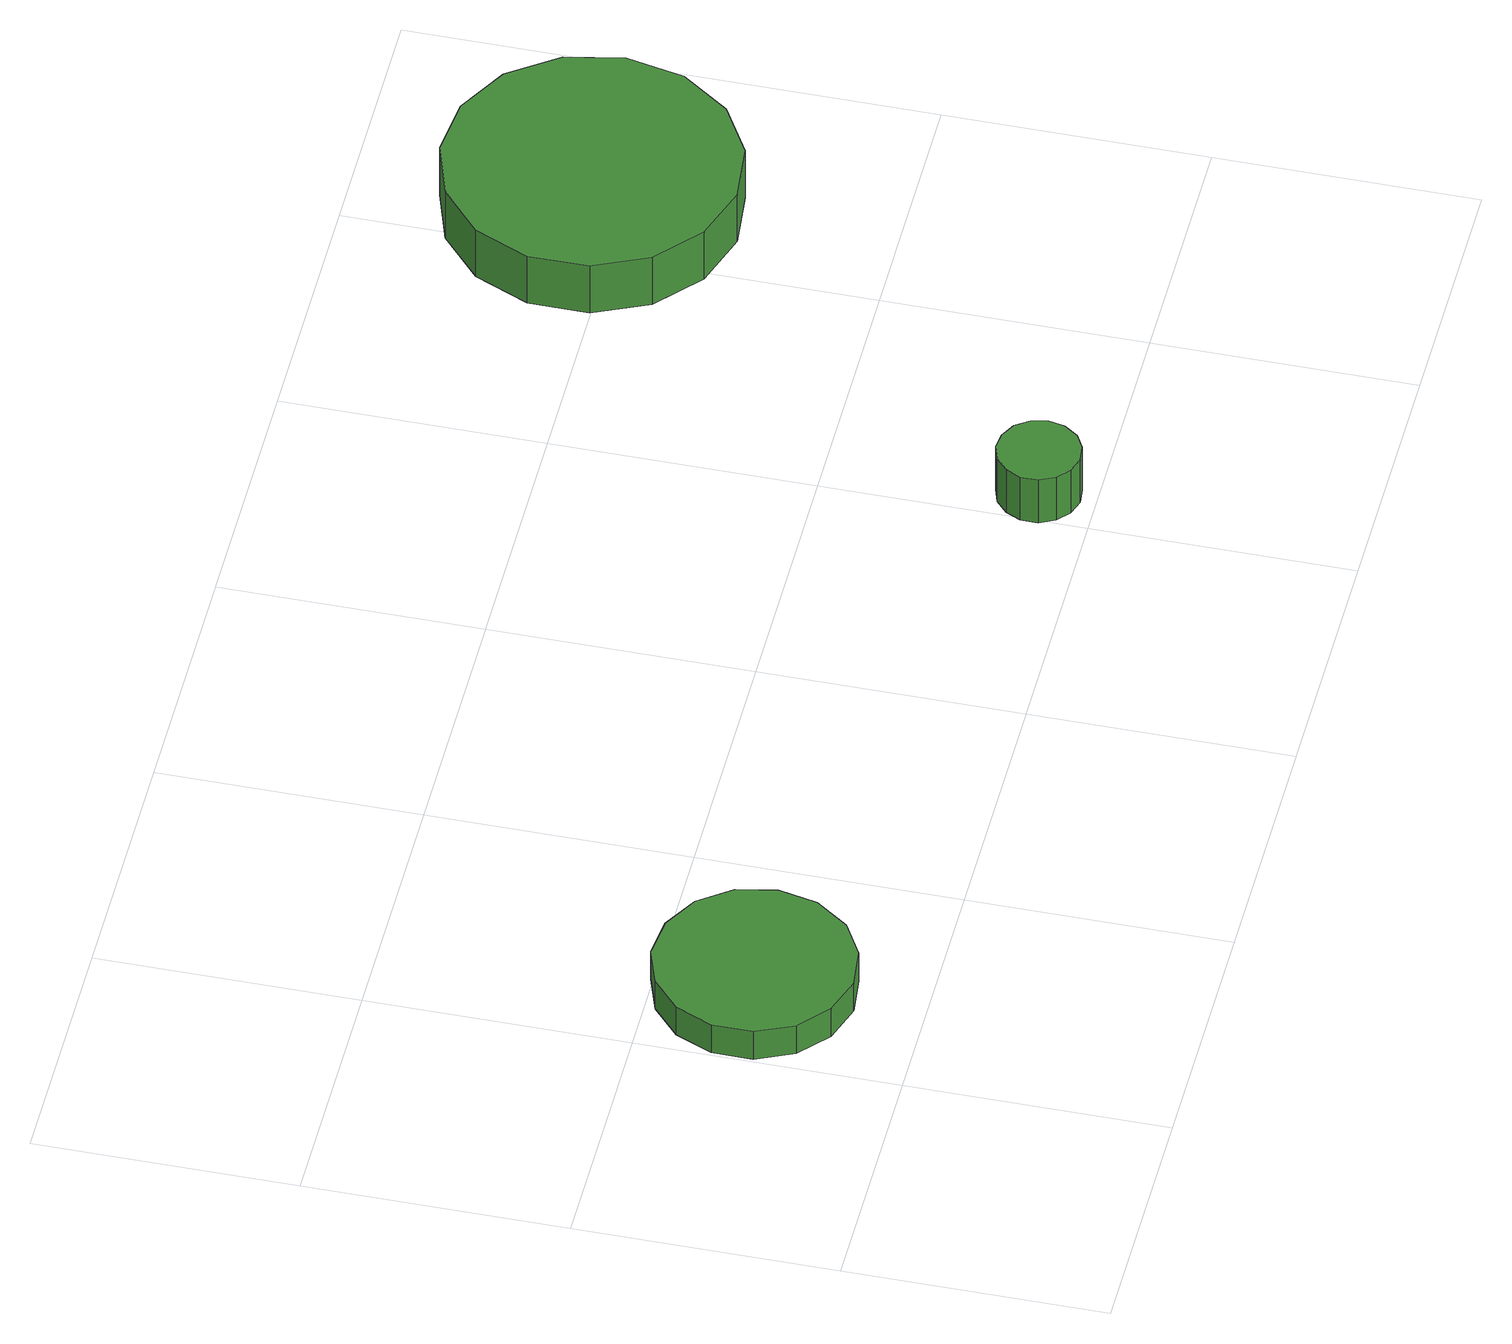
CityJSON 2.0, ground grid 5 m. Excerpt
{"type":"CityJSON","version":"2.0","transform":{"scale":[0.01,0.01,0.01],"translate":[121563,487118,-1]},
"CityObjects":{
"tree1":{"type":"SolitaryVegetationObject","attributes":{"function":"something"},"geometry":[{"type":"MultiSurface","lod":"1","boundaries":[[[0,1,2,3,4,5,6,7,8,9,10,11,12,13,14]],[[15,16,17,18,19,20,21,22,23,24,25,26,27,28,29]],[[0,29,28,1]],[[1,28,27,2]],[[2,27,26,3]],[[3,26,25,4]],[[4,25,24,5]],[[5,24,23,6]],[[6,23,22,7]],[[7,22,21,8]],[[8,21,20,9]],[[9,20,19,10]],[[10,19,18,11]],[[11,18,17,12]],[[12,17,16,13]],[[13,16,15,14]],[[14,15,29,0]]]}]},
"tree2":{"type":"SolitaryVegetationObject","attributes":{"function":"something"}},
"tree3":{"type":"SolitaryVegetationObject","attributes":{"function":"something"},"geometry":[{"type":"MultiSurface","lod":"1","boundaries":[[[30,31,32,33,34,35,36,37,38,39,40,41,42,43,44]],[[45,46,47,48,49,50,51,52,53,54,55,56,57,58,59]],[[30,59,58,31]],[[31,58,57,32]],[[32,57,56,33]],[[33,56,55,34]],[[34,55,54,35]],[[35,54,53,36]],[[36,53,52,37]],[[37,52,51,38]],[[38,51,50,39]],[[39,50,49,40]],[[40,49,48,41]],[[41,48,47,42]],[[42,47,46,43]],[[43,46,45,44]],[[44,45,59,30]]]}]},
"tree4":{"type":"SolitaryVegetationObject","attributes":{"function":"something"}},
"tree5":{"type":"SolitaryVegetationObject","attributes":{"function":"something"},"geometry":[{"type":"MultiSurface","lod":"1","boundaries":[[[60,61,62,63,64,65,66,67,68,69,70,71,72,73,74]],[[75,76,77,78,79,80,81,82,83,84,85,86,87,88,89]],[[60,89,88,61]],[[61,88,87,62]],[[62,87,86,63]],[[63,86,85,64]],[[64,85,84,65]],[[65,84,83,66]],[[66,83,82,67]],[[67,82,81,68]],[[68,81,80,69]],[[69,80,79,70]],[[70,79,78,71]],[[71,78,77,72]],[[72,77,76,73]],[[73,76,75,74]],[[74,75,89,60]]]}]},
"tree6":{"type":"SolitaryVegetationObject","attributes":{"function":"something"}},
"tree7":{"type":"SolitaryVegetationObject","attributes":{"function":"something"}}
},
"vertices":[
[380,317,129],[364,394,129],[318,457,129],[250,496,129],[172,505,129],[98,480,129],[40,428,129],[8,356,129],[8,278,129],[40,206,129],[98,154,129],[172,130,129],[250,138,129],[318,177,129],[364,241,129],[364,241,60],[318,177,60],[250,138,60],[172,130,60],[98,154,60],[40,206,60],[8,278,60],[8,356,60],[40,428,60],[98,480,60],[172,505,60],[250,496,60],[318,457,60],[364,394,60],[380,317,60],
[1652,108,166],[1645,139,166],[1626,166,166],[1597,182,166],[1565,186,166],[1534,176,166],[1510,154,166],[1496,124,166],[1496,91,166],[1510,61,166],[1534,40,166],[1565,29,166],[1597,33,166],[1626,49,166],[1645,76,166],[1645,76,60],[1626,49,60],[1597,33,60],[1565,29,60],[1534,40,60],[1510,61,60],[1496,91,60],[1496,124,60],[1510,154,60],[1534,176,60],[1565,186,60],[1597,182,60],[1626,166,60],[1645,139,60],[1652,108,60],
[2401,1061,176],[2377,1173,176],[2310,1267,176],[2210,1324,176],[2095,1336,176],[1986,1301,176],[1900,1224,176],[1853,1118,176],[1853,1003,176],[1900,898,176],[1986,821,176],[2095,785,176],[2210,797,176],[2310,855,176],[2377,948,176],[2377,948,60],[2310,855,60],[2210,797,60],[2095,785,60],[1986,821,60],[1900,898,60],[1853,1003,60],[1853,1118,60],[1900,1224,60],[1986,1301,60],[2095,1336,60],[2210,1324,60],[2310,1267,60],[2377,1173,60],[2401,1061,60]
]}
